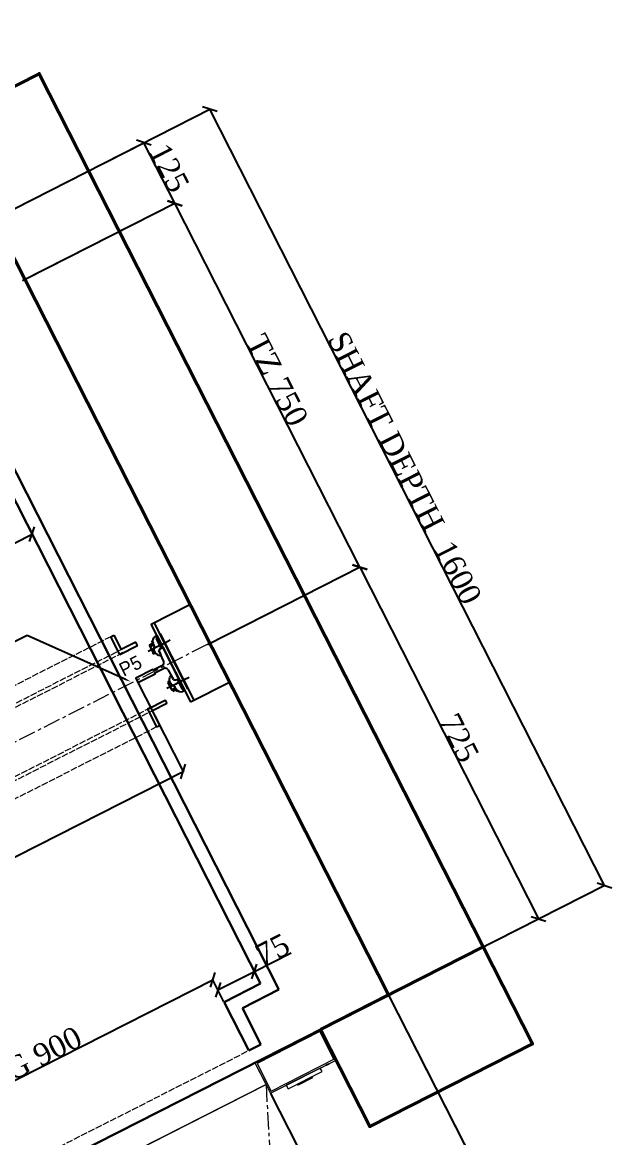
# Model space of a CAD drawing. Header units: millimetres. Extents: x 9010 to 18690, y -22518 to -16270.
# Drawn here: x 10756 to 11839, y -21417 to -19366 of the extents above; entities that cross this region are included whole.
import ezdxf
from ezdxf import colors
from ezdxf.entities.mleader import LeaderData, LeaderLine
from ezdxf.math import Vec2, Vec3

# ---------------------------------------------------------------- set-up
doc = ezdxf.new("R2010")
doc.units = ezdxf.units.MM
doc.linetypes.add('ACAD_ISO02W100', pattern=[15, 12, -3])
doc.linetypes.add('CENTER', pattern=[50.8, 31.75, -6.35, 6.35, -6.35])
for name, color, linetype, lineweight in [('CL', 2, 'CENTER', 0), ('DL', 8, 'ACAD_ISO02W100', 0), ('step&guides', 3, 'Continuous', 30), ('Wall', 1, 'Continuous', 50)]:
    doc.layers.add(name, color=color, linetype=linetype, lineweight=lineweight)
doc.layers.add('PDF_0', color=7, linetype='Continuous')
doc.layers.add('PDF_gide rail', color=7, linetype='Continuous')
doc.styles.add('nassar2', font='cent.shx', dxfattribs={"height": 60})
doc.styles.add('top', font='cent.shx', dxfattribs={"height": 40})
doc.dimstyles.new('top', dxfattribs={"dimtxt": 35, "dimasz": 20, "dimexe": 1.25, "dimexo": 0.625, "dimtad": 1, "dimtxsty": 'top', "dimblk": 'OBLIQUE', "dimcen": 2.5, "dimadec": 0, "dimazin": 0, "dimtfac": 1, "dimtmove": 0, "dimatfit": 3, "dimldrblk": 'OBLIQUE', "dimfxl": 1, "dimarcsym": 0})

# ---------------------------------------------------------------- blocks, each defined once
blk = doc.blocks.new('_Oblique')
at = {"color": 0, "linetype": 'ByBlock', "lineweight": -2}
blk.add_line((-0.5, -0.5), (0.5, 0.5), dxfattribs=at)
blk = doc.blocks.new('*D7')
at = {"color": 0, "lineweight": -2, "transparency": 16777216}
for p, q in [((10346.1, -19475.2), (10528.8, -19382.4)), ((10760.5, -19838.5), (10528.3, -19381.3)), ((10564.3, -19904.9), (10345.5, -19474.1))]:
    blk.add_line(p, q, dxfattribs=at)
at = {"layer": 'Defpoints', "color": 0, "transparency": 16777216}
for p in [(10528.8, -19382.4), (10760.8, -19839.1), (10564.6, -19905.4)]:
    blk.add_point(p, dxfattribs=at)
at = {"color": 0, "lineweight": -2, "transparency": 16777216, "xscale": 20, "yscale": 20, "zscale": 20}
for p, rotation in [((10528.8, -19382.4), 26.92901637119427), ((10346.1, -19475.2), 206.9290163711943)]:
    blk.add_blockref('_Oblique', p, dxfattribs=dict(at, rotation=rotation))
at = {"color": 0, "transparency": 16777216, "insert": (10428.1, -19410.4), "char_height": 40, "attachment_point": 5, "rotation": 26.929, "style": 'top'}
blk.add_mtext('205', dxfattribs=at)
blk = doc.blocks.new('*D25')
at = {"color": 0, "lineweight": -2, "transparency": 16777216}
for p, q in [((11212.5, -21335.5), (11289.6, -21487.2)), ((10887.8, -21689.9), (11289, -21486.1)), ((10807.6, -21532.1), (10888.4, -21691))]:
    blk.add_line(p, q, dxfattribs=at)
at = {"layer": 'Defpoints', "color": 0, "transparency": 16777216}
for p in [(11212.2, -21334.9), (11289, -21486.1), (10807.3, -21531.5)]:
    blk.add_point(p, dxfattribs=at)
at = {"color": 0, "lineweight": -2, "transparency": 16777216, "xscale": 20, "yscale": 20, "zscale": 20}
for p, rotation in [((11289, -21486.1), 26.92901637119429), ((10887.8, -21689.9), 206.9290163711943)]:
    blk.add_blockref('_Oblique', p, dxfattribs=dict(at, rotation=rotation))
at = {"color": 0, "transparency": 16777216, "insert": (11079.1, -21569.6), "char_height": 40, "attachment_point": 5, "rotation": 26.929, "style": 'top'}
blk.add_mtext('450', dxfattribs=at)
blk = doc.blocks.new('*D10')
at = {"color": 0, "lineweight": -2, "transparency": 16777216}
for p, q in [((10303.9, -21534.1), (11106.3, -21126.5)), ((11126.8, -21166.7), (11105.8, -21125.4)), ((10324.3, -21574.3), (10303.4, -21533))]:
    blk.add_line(p, q, dxfattribs=at)
at = {"layer": 'Defpoints', "color": 0, "transparency": 16777216}
for p in [(11106.3, -21126.5), (11127, -21167.3), (10324.6, -21574.9)]:
    blk.add_point(p, dxfattribs=at)
at = {"color": 0, "lineweight": -2, "transparency": 16777216, "xscale": 20, "yscale": 20, "zscale": 20}
for p, rotation in [((11106.3, -21126.5), 26.92901637119429), ((10303.9, -21534.1), 206.9290163711943)]:
    blk.add_blockref('_Oblique', p, dxfattribs=dict(at, rotation=rotation))
at = {"color": 0, "transparency": 16777216, "insert": (10695.8, -21311.9), "char_height": 40, "attachment_point": 5, "rotation": 26.929, "style": 'top'}
blk.add_mtext('OPENING 900', dxfattribs=at)
blk = doc.blocks.new('*D26')
at = {"color": 0, "lineweight": -2, "transparency": 16777216}
for p, q in [((11182.6, -21111), (11250, -21076.7)), ((11115.7, -21144.9), (11182.6, -21111)), ((11193.6, -21132.7), (11182, -21109.8)), ((11126.8, -21166.7), (11115.1, -21143.8))]:
    blk.add_line(p, q, dxfattribs=at)
at = {"layer": 'Defpoints', "color": 0, "transparency": 16777216}
for p in [(11182.6, -21111), (11193.9, -21133.3), (11127, -21167.3)]:
    blk.add_point(p, dxfattribs=at)
at = {"color": 0, "lineweight": -2, "transparency": 16777216, "xscale": 20, "yscale": 20, "zscale": 20}
for p, rotation in [((11182.6, -21111), 26.92901637119429), ((11115.7, -21144.9), 206.9290163711943)]:
    blk.add_blockref('_Oblique', p, dxfattribs=dict(at, rotation=rotation))
at = {"color": 0, "transparency": 16777216, "insert": (11215.9, -21070.9), "char_height": 40, "attachment_point": 5, "rotation": 26.929, "style": 'top'}
blk.add_mtext('75', dxfattribs=at)
blk = doc.blocks.new('*D11')
at = {"color": 0, "lineweight": -2, "transparency": 16777216}
for p, q in [((11429.1, -21154.7), (11584.2, -21460)), ((11250.9, -21411.1), (11339, -21584.6)), ((11338.4, -21583.5), (11583.6, -21458.9))]:
    blk.add_line(p, q, dxfattribs=at)
at = {"layer": 'Defpoints', "color": 0, "transparency": 16777216}
for p in [(11428.8, -21154.2), (11250.6, -21410.5), (11583.6, -21458.9)]:
    blk.add_point(p, dxfattribs=at)
at = {"color": 0, "lineweight": -2, "transparency": 16777216, "xscale": 20, "yscale": 20, "zscale": 20}
for p, rotation in [((11583.6, -21458.9), 26.92901637119429), ((11338.4, -21583.5), 206.9290163711943)]:
    blk.add_blockref('_Oblique', p, dxfattribs=dict(at, rotation=rotation))
at = {"color": 0, "transparency": 16777216, "insert": (11451.7, -21502.8), "char_height": 40, "attachment_point": 5, "rotation": 26.929, "style": 'top'}
blk.add_mtext('275', dxfattribs=at)
blk = doc.blocks.new('*D14')
at = {"color": 0, "lineweight": -2, "transparency": 16777216}
for p, q in [((11429.1, -21154.7), (11627.7, -21545.7)), ((10980.7, -21872.9), (11627.1, -21544.6)), ((10854.8, -21624.9), (10981.3, -21874))]:
    blk.add_line(p, q, dxfattribs=at)
at = {"layer": 'Defpoints', "color": 0, "transparency": 16777216}
for p in [(11428.8, -21154.2), (11627.1, -21544.6), (10854.5, -21624.3)]:
    blk.add_point(p, dxfattribs=at)
at = {"color": 0, "lineweight": -2, "transparency": 16777216, "xscale": 20, "yscale": 20, "zscale": 20}
for p, rotation in [((11627.1, -21544.6), 26.92901637119429), ((10980.7, -21872.9), 206.9290163711943)]:
    blk.add_blockref('_Oblique', p, dxfattribs=dict(at, rotation=rotation))
at = {"color": 0, "transparency": 16777216, "insert": (11294.6, -21690.3), "char_height": 40, "attachment_point": 5, "rotation": 26.929, "style": 'top'}
blk.add_mtext('725', dxfattribs=at)
blk = doc.blocks.new('*D27')
at = {"color": 0, "lineweight": -2, "transparency": 16777216}
for p, q in [((11429.1, -21154.7), (11677.1, -21642.9)), ((11676.5, -21641.8), (10383.7, -22298.4)), ((10136.3, -21811.4), (10384.3, -22299.6))]:
    blk.add_line(p, q, dxfattribs=at)
at = {"layer": 'Defpoints', "color": 0, "transparency": 16777216}
for p in [(11428.8, -21154.2), (10136.1, -21810.9), (10383.7, -22298.4)]:
    blk.add_point(p, dxfattribs=at)
at = {"color": 0, "lineweight": -2, "transparency": 16777216, "xscale": 20, "yscale": 20, "zscale": 20}
for p, rotation in [((11676.5, -21641.8), 26.92901637119424), ((10383.7, -22298.4), 206.9290163711943)]:
    blk.add_blockref('_Oblique', p, dxfattribs=dict(at, rotation=rotation))
at = {"color": 0, "transparency": 16777216, "insert": (11020.8, -21951.7), "char_height": 40, "attachment_point": 5, "rotation": 26.929, "style": 'top'}
blk.add_mtext('SHAFT WIDTH 1450', dxfattribs=at)
blk = doc.blocks.new('*D15')
at = {"color": 0, "lineweight": -2, "transparency": 16777216}
for p, q in [((10910.9, -19622.7), (10980.9, -19587.1)), ((11036.4, -19699.1), (10979.8, -19587.7)), ((10756.9, -19841.1), (11037.6, -19698.5))]:
    blk.add_line(p, q, dxfattribs=at)
at = {"layer": 'Defpoints', "color": 0, "transparency": 16777216}
for p in [(10979.8, -19587.7), (10910.3, -19623), (10756.4, -19841.4)]:
    blk.add_point(p, dxfattribs=at)
at = {"color": 0, "lineweight": -2, "transparency": 16777216, "xscale": 20, "yscale": 20, "zscale": 20}
for p, rotation in [((10979.8, -19587.7), 116.9290163711014), ((11036.4, -19699.1), 296.9290163711014)]:
    blk.add_blockref('_Oblique', p, dxfattribs=dict(at, rotation=rotation))
at = {"color": 0, "transparency": 16777216, "insert": (11026.5, -19634), "char_height": 40, "attachment_point": 5, "rotation": 296.929, "style": 'top'}
blk.add_mtext('125', dxfattribs=at)
blk = doc.blocks.new('*D16')
at = {"color": 0, "lineweight": -2, "transparency": 16777216}
for p, q in [((11096.6, -20509.8), (11377.2, -20367.2)), ((11376.1, -20367.8), (11704.4, -21014.2)), ((11429.4, -21153.9), (11705.6, -21013.6))]:
    blk.add_line(p, q, dxfattribs=at)
at = {"layer": 'Defpoints', "color": 0, "transparency": 16777216}
for p in [(11096, -20510), (11704.4, -21014.2), (11428.8, -21154.2)]:
    blk.add_point(p, dxfattribs=at)
at = {"color": 0, "lineweight": -2, "transparency": 16777216, "xscale": 20, "yscale": 20, "zscale": 20}
for p, rotation in [((11376.1, -20367.8), 116.9290163711014), ((11704.4, -21014.2), 296.9290163711014)]:
    blk.add_blockref('_Oblique', p, dxfattribs=dict(at, rotation=rotation))
at = {"color": 0, "transparency": 16777216, "insert": (11558.7, -20681.6), "char_height": 40, "attachment_point": 5, "rotation": 296.929, "style": 'top'}
blk.add_mtext('725', dxfattribs=at)
blk = doc.blocks.new('*D17')
at = {"color": 0, "lineweight": -2, "transparency": 16777216}
for p, q in [((10761.4, -19838.8), (11037.6, -19698.5)), ((11376.1, -20367.8), (11036.4, -19699.1)), ((11096.6, -20509.8), (11377.2, -20367.2))]:
    blk.add_line(p, q, dxfattribs=at)
at = {"layer": 'Defpoints', "color": 0, "transparency": 16777216}
for p in [(11036.4, -19699.1), (10760.8, -19839.1), (11096, -20510)]:
    blk.add_point(p, dxfattribs=at)
at = {"color": 0, "lineweight": -2, "transparency": 16777216, "xscale": 20, "yscale": 20, "zscale": 20}
for p, rotation in [((11036.4, -19699.1), 116.9290163711014), ((11376.1, -20367.8), 296.9290163711014)]:
    blk.add_blockref('_Oblique', p, dxfattribs=dict(at, rotation=rotation))
at = {"color": 0, "transparency": 16777216, "insert": (11224.7, -20024.1), "char_height": 40, "attachment_point": 5, "rotation": 296.929, "style": 'top'}
blk.add_mtext('TZ 750', dxfattribs=at)
blk = doc.blocks.new('*D29')
at = {"color": 0, "lineweight": -2, "transparency": 16777216}
for p, q in [((10965, -20572.3), (11052.5, -20744.6)), ((10026.6, -21264.3), (11052, -20743.4)), ((9943.8, -21101.1), (10027.2, -21265.4))]:
    blk.add_line(p, q, dxfattribs=at)
at = {"layer": 'Defpoints', "color": 0, "transparency": 16777216}
for p in [(10964.7, -20571.7), (11052, -20743.4), (9943.5, -21100.5)]:
    blk.add_point(p, dxfattribs=at)
at = {"color": 0, "lineweight": -2, "transparency": 16777216, "xscale": 20, "yscale": 20, "zscale": 20}
for p, rotation in [((11052, -20743.4), 26.92901637119429), ((10026.6, -21264.3), 206.9290163711943)]:
    blk.add_blockref('_Oblique', p, dxfattribs=dict(at, rotation=rotation))
at = {"color": 0, "transparency": 16777216, "insert": (10530, -20985.5), "char_height": 40, "attachment_point": 5, "rotation": 26.929, "style": 'top'}
blk.add_mtext('DBG 1150', dxfattribs=at)
blk = doc.blocks.new('*D30')
at = {"color": 0, "lineweight": -2, "transparency": 16777216}
for p, q in [((10650.7, -20064), (10774.8, -20308.2)), ((9838.1, -20782.6), (10774.2, -20307.1)), ((9714.6, -20539.5), (9838.7, -20783.8))]:
    blk.add_line(p, q, dxfattribs=at)
at = {"layer": 'Defpoints', "color": 0, "transparency": 16777216}
for p in [(10650.4, -20063.4), (10774.2, -20307.1), (9714.3, -20539)]:
    blk.add_point(p, dxfattribs=at)
at = {"color": 0, "lineweight": -2, "transparency": 16777216, "xscale": 20, "yscale": 20, "zscale": 20}
for p, rotation in [((10774.2, -20307.1), 26.92901637119429), ((9838.1, -20782.6), 206.9290163711943)]:
    blk.add_blockref('_Oblique', p, dxfattribs=dict(at, rotation=rotation))
at = {"color": 0, "transparency": 16777216, "insert": (10296.8, -20526.5), "char_height": 40, "attachment_point": 5, "rotation": 26.929, "style": 'top'}
blk.add_mtext('CAR WIDTH 1050', dxfattribs=at)
blk = doc.blocks.new('*D21')
at = {"color": 0, "lineweight": -2, "transparency": 16777216}
for p, q in [((10700.3, -19729.6), (11102, -19525.6)), ((11825.5, -20952.7), (11100.8, -19526.2)), ((11424.9, -21156.2), (11826.6, -20952.1))]:
    blk.add_line(p, q, dxfattribs=at)
at = {"layer": 'Defpoints', "color": 0, "transparency": 16777216}
for p in [(11100.8, -19526.2), (10699.8, -19729.9), (11424.4, -21156.4)]:
    blk.add_point(p, dxfattribs=at)
at = {"color": 0, "lineweight": -2, "transparency": 16777216, "xscale": 20, "yscale": 20, "zscale": 20}
for p, rotation in [((11100.8, -19526.2), 116.9290163711014), ((11825.5, -20952.7), 296.9290163711014)]:
    blk.add_blockref('_Oblique', p, dxfattribs=dict(at, rotation=rotation))
at = {"color": 0, "transparency": 16777216, "insert": (11458.9, -20185.5), "char_height": 40, "attachment_point": 5, "rotation": 296.929, "style": 'top'}
blk.add_mtext('SHAFT DEPTH  1600', dxfattribs=at)

msp = doc.modelspace()

# ---------------------------------------------------------------- linework, layer by layer
for p, q in [((10992.934, -20472.689), (11064.259, -20436.458)), ((11014.446, -20515.038), (11043.884, -20572.99)), ((10964.717, -20571.704), (10968.793, -20579.728)), ((11065.396, -20615.34), (11136.721, -20579.109)), ((10140.517, -21808.591), (11424.375, -21156.435)), ((11424.375, -21156.435), (10140.517, -21808.591)), ((11304.013, -21217.575), (11394.591, -21395.888)), ((11286.182, -21226.632), (11290.64, -21224.368)), ((11314.732, -21282.837), (11319.19, -21280.573))]:
    msp.add_line(p, q)
at = {"ltscale": 5, "transparency": 33554666}
for p, q in [((10918.792, -20495.686), (10924.657, -20492.718)), ((10935.282, -20528.272), (10918.792, -20495.686)), ((10924.657, -20492.718), (10938.179, -20519.438)), ((10935.282, -20528.272), (10967.868, -20511.782)), ((10964.9, -20505.917), (10938.179, -20519.438)), ((10967.868, -20511.782), (10964.9, -20505.917)), ((10941.147, -20525.304), (10935.282, -20528.272)), ((10986.507, -20629.115), (11019.042, -20612.526)), ((11022.028, -20618.382), (10995.349, -20631.985)), ((11019.042, -20612.526), (11022.028, -20618.382)), ((10992.363, -20626.129), (10986.507, -20629.115)), ((10986.507, -20629.115), (11003.096, -20661.651)), ((11008.953, -20658.664), (10995.349, -20631.985)), ((11003.096, -20661.651), (11008.953, -20658.664))]:
    msp.add_line(p, q, dxfattribs=at)
at = {"color": 7, "linetype": 'Continuous', "lineweight": 20, "transparency": 33554666}
msp.add_line((10892.046, -21477.313), (11204.031, -21318.835), dxfattribs=at)
for points in [[(11304.013, -21217.575), (11183.652, -21278.714), (11212.202, -21334.919), (11332.564, -21273.78)], [(11302.707, -21221.626), (11187.685, -21280.03), (11213.499, -21330.85), (11328.521, -21272.445)], [(11244.487, -21326.714), (11306.896, -21295.012), (11303.588, -21288.499), (11241.178, -21320.201)], [(11262.702, -21319.705), (11289.999, -21305.839), (11289.093, -21304.056), (11261.797, -21317.922)]]:
    msp.add_lwpolyline(points, close=True, dxfattribs=at)
msp.add_lwpolyline([(10713.606, -21567.954), (10401.62, -21726.432), (10381.24, -21686.312), (11183.652, -21278.714), (11204.031, -21318.835), (10892.046, -21477.313)], dxfattribs=at)
at = {"layer": 'CL'}
for p, q in [((11096.032, -20510.048), (9812.174, -21162.204)), ((11204.031, -21318.835), (11213.917, -21499.02))]:
    msp.add_line(p, q, dxfattribs=at)
at = {"layer": 'DL'}
for p, q in [((10918.792, -20495.686), (9899.369, -21013.813)), ((10956.17, -20510.334), (9886.322, -21054.151)), ((10967.842, -20511.732), (9889.165, -21059.726)), ((11019.067, -20612.575), (9940.489, -21160.767)), ((11013.313, -20622.826), (9970.11, -21152.977)), ((11003.096, -20661.651), (9987.704, -21177.722))]:
    msp.add_line(p, q, dxfattribs=at)
at = {"layer": 'DL', "transparency": 33554666}
msp.add_line((10369.918, -21664.023), (11172.329, -21256.425), dxfattribs=at)
at = {"layer": 'PDF_0', "lineweight": 25}
for points in [[(11054.793, -20594.466), (10992.934, -20472.689)], [(11060.581, -20591.526), (10998.722, -20469.749)], [(11003.537, -20493.562), (11000.143, -20495.286)], [(11001.069, -20494.816), (11001.069, -20494.816)], [(11010.953, -20515.803), (11002.646, -20499.449)], [(11003.537, -20493.562), (11054.793, -20594.466)], [(11003.537, -20493.562), (11065.396, -20615.34)], [(11003.557, -20496.658), (11004.791, -20496.031)], [(11009.325, -20490.622), (11060.581, -20591.526)], [(11060.581, -20591.526), (11009.325, -20490.622)], [(11009.325, -20490.622), (11060.581, -20591.526)], [(11009.325, -20490.622), (11071.184, -20612.4)], [(10987.468, -20522.297), (10993.639, -20519.163)], [(10989.716, -20510.675), (10995.579, -20507.697)], [(10989.96, -20512.651), (10996.856, -20526.227)], [(10993.948, -20519.006), (10994.874, -20518.536)], [(10995.182, -20518.379), (11001.353, -20515.244)], [(10996.352, -20507.692), (10998.233, -20511.395)], [(11001.662, -20515.088), (11002.587, -20514.617)], [(11002.896, -20514.461), (11009.067, -20511.326)], [(11008.185, -20518.761), (11009.42, -20518.134), (11010.994, -20517.156)], [(11009.684, -20511.013), (11010.301, -20510.699)], [(11010.918, -20510.386), (11016.839, -20507.378)], [(11017.398, -20507.094), (11018.323, -20506.624)], [(11019.123, -20506.218), (11028.051, -20501.683)], [(10999.081, -20522.998), (10996.612, -20524.251)], [(11007.83, -20522.129), (11010.755, -20528.704)], [(11010.879, -20528.649), (11010.879, -20528.649)], [(11031.37, -20594.172), (11024.474, -20580.596)], [(11028.394, -20580.704), (11025.926, -20581.958)], [(11034.255, -20574.151), (11030.671, -20567.911)], [(11030.789, -20567.843), (11030.789, -20567.843)], [(11036.304, -20583.285), (11037.229, -20582.815)], [(11037.538, -20582.658), (11043.709, -20579.524)], [(11041.206, -20575.361), (11049.513, -20591.714)], [(11044.326, -20579.21), (11044.943, -20578.897)], [(11045.56, -20578.583), (11051.481, -20575.576)], [(11052.04, -20575.292), (11052.965, -20574.822)], [(11053.765, -20574.416), (11062.693, -20569.881)], [(11022.11, -20590.495), (11028.281, -20587.36)], [(11028.59, -20587.204), (11029.516, -20586.733)], [(11029.824, -20586.577), (11035.995, -20583.442)], [(11032.822, -20595.534), (11038.684, -20592.557)], [(11039.145, -20591.935), (11037.264, -20588.232)], [(11054.793, -20594.466), (11051.399, -20596.19)], [(11052.305, -20592.625), (11053.539, -20591.998)], [(11052.324, -20595.72), (11052.324, -20595.72)]]:
    msp.add_lwpolyline(points, dxfattribs=at)
for points in [[(10989.842, -20510.928, 0.42555746), (10991.283, -20513.761), (10997.146, -20510.783)], [(10995.245, -20503.985), (10994.011, -20504.612), (10998.4, -20513.251, 0.19879356), (10998.311, -20511.549)], [(10998.391, -20513.252, 0.4769017), (11009.4, -20530.283, 0.14500939), (11010.27, -20530.123)], [(11000.957, -20525.926), (10998.18, -20527.337, -0.42555746), (10996.738, -20524.504)], [(11027.135, -20577.462), (11024.358, -20578.873, 0.42555746), (11025.796, -20581.708)], [(11035.857, -20587.009, -0.4769017), (11028.596, -20568.074, -0.14500939), (11029.239, -20567.466)], [(11032.692, -20595.284, -0.42555746), (11031.254, -20592.449), (11037.117, -20589.471)], [(11041.486, -20595.015), (11040.252, -20595.642), (11035.863, -20587.003, -0.19879356), (11037.185, -20588.078)]]:
    msp.add_lwpolyline(points, format="xyb", dxfattribs=at)
for centre, radius, start, end in [((11005.3, -20503.639), 9.817, 121.693317, 205.376721), ((11004.621, -20498.549), 2.171, 119.363647, 204.494386), ((11014.544, -20508.738), 23.705, 192.679402, 221.178631), ((11009.758, -20520.708), 2.503, 128.919369, 187.631638), ((11009.963, -20516.51), 1.217, 327.964554, 35.557956), ((11009.727, -20529.145), 1.119, 299.028399, 23.185806), ((11049.03, -20576.627), 23.705, 192.679402, 221.178631), ((11029.708, -20568.482), 1.119, 30.672227, 114.829634), ((11040.051, -20575.743), 1.217, 18.300076, 85.893479), ((11047.695, -20587.099), 9.817, 208.481312, 292.164715), ((11051.405, -20590.65), 2.171, 209.363647, 294.494386)]:
    msp.add_arc(centre, radius, start, end, dxfattribs=at)
at = {"layer": 'PDF_gide rail', "lineweight": 25}
for points in [[(11016.291, -20541.146), (11007.277, -20521.041)], [(11009.406, -20518.13), (11014.446, -20515.038), (11043.884, -20572.99), (11043.884, -20572.99)], [(11038.415, -20575.237), (11043.884, -20572.99), (11014.446, -20515.038), (11014.446, -20515.038)], [(11013.919, -20548.394), (10996.843, -20557.068), (10996.164, -20555.73), (10964.717, -20571.704), (10968.793, -20579.728), (11000.24, -20563.755), (10999.561, -20562.417), (11016.636, -20553.743)], [(11023.888, -20556.103), (11034.255, -20574.151)]]:
    msp.add_lwpolyline(points, dxfattribs=at)
for centre, radius, start, end in [((11011.822, -20521.392), 4.059, 126.519696, 190.467478), ((11008.779, -20542.7), 7.671, 312.071528, 11.685916), ((11018.203, -20561.253), 7.671, 42.172117, 101.786505), ((11037.205, -20571.362), 4.059, 223.390554, 287.338337), ((11037.205, -20571.362), 4.059, 223.390554, 287.338337)]:
    msp.add_arc(centre, radius, start, end, dxfattribs=at)
at = {"layer": 'step&guides'}
for p, q in [((10661.412, -20029.808), (11227.52, -21144.269)), ((10650.445, -20063.42), (11193.908, -21133.302)), ((11127.041, -21167.268), (11193.908, -21133.302)), ((11160.652, -21178.235), (11227.52, -21144.269)), ((11127.041, -21167.268), (11172.329, -21256.425)), ((11160.652, -21178.235), (11194.619, -21245.103)), ((11194.619, -21245.103), (11172.329, -21256.425))]:
    msp.add_line(p, q, dxfattribs=at)
at = {"layer": 'Wall'}
for points in [[(11394.591, -21395.888), (11693.266, -21244.171), (10787.493, -19461.035), (9147.008, -20294.345), (10052.78, -22077.482), (10351.456, -21925.765)], [(10260.878, -21747.451), (10136.059, -21810.856), (9411.441, -20384.346), (10704.215, -19727.661), (11428.833, -21154.17), (11304.013, -21217.575)]]:
    msp.add_lwpolyline(points, dxfattribs=at)
msp.add_lwpolyline([(11304.013, -21217.575), (11602.689, -21065.858), (11693.266, -21244.171), (11394.591, -21395.888)], close=True, dxfattribs=at)

# ---------------------------------------------------------------- texts
at = {"linetype": 'ACAD_ISO02W100', "ltscale": 4, "transparency": 33554666, "insert": (10967.555, -20528.659), "char_height": 25, "attachment_point": 3, "rotation": 26.929016}
msp.add_mtext_dynamic_manual_height_columns('P5', width=377.71746, gutter_width=125, heights=[0], dxfattribs=at)

# ---------------------------------------------------------------- dimensions: what is measured, and where the dimension line sits
for base, p1, p2, angle, picture, middle in [((10528.827, -19382.387), (10564.573, -19905.409), (10760.826, -19839.107), 206.929016, '*D7', (10437.441, -19428.807)), ((10979.832, -19587.657), (10756.368, -19841.372), (10910.327, -19622.963), 116.929016, '*D15', (11008.137, -19643.38)), ((11704.45, -21014.167), (11096.032, -20510.048), (11428.833, -21154.17), 116.929016, '*D16', (11540.278, -20690.973)), ((11182.557, -21110.955), (11127.041, -21167.268), (11193.908, -21133.302), 26.929016, '*D26', (11225.196, -21089.296)), ((11627.135, -21544.555), (10854.49, -21624.341), (11428.833, -21154.17), 26.929016, '*D14', (11303.941, -21708.726)), ((11583.631, -21458.912), (11250.595, -21410.502), (11428.833, -21154.17), 26.929016, '*D11', (11461.041, -21521.184)), ((11288.999, -21486.105), (10807.339, -21531.518), (11212.202, -21334.919), 26.929016, '*D25', (11088.396, -21588.005))]:
    dim = msp.add_linear_dim(base=base, p1=p1, p2=p2, angle=angle, dimstyle='top')
    dim.commit()
    dim.dimension.update_dxf_attribs({"geometry": picture, "text_midpoint": middle, "dimtype": 160})
for base, p1, p2, angle, text, picture, middle in [((11100.837, -19526.19), (11424.375, -21156.435), (10699.757, -19729.926), 116.929016, 'SHAFT DEPTH  <>', '*D21', (11440.502, -20194.867)), ((11036.442, -19699.103), (11096.032, -20510.048), (10760.826, -19839.107), 116.929016, 'TZ <>', '*D17', (11206.275, -20033.441)), ((10774.231, -20307.11), (9714.298, -20538.95), (10650.445, -20063.42), 26.929016, 'CAR WIDTH <>', '*D30', (10306.158, -20544.875)), ((11051.953, -20743.44), (9943.49, -21100.548), (10964.717, -20571.704), 26.929016, 'DBG <>', '*D29', (10539.301, -21003.85)), ((11106.349, -21126.533), (10324.629, -21574.866), (11127.041, -21167.268), 26.929016, 'OPENING <>', '*D10', (10705.143, -21330.332)), ((10383.735, -22298.44), (11428.833, -21154.17), (10136.059, -21810.856), 26.929016, 'SHAFT WIDTH <>', '*D27', (11030.122, -21970.097))]:
    dim = msp.add_linear_dim(base=base, p1=p1, p2=p2, angle=angle, text=text, dimstyle='top')
    dim.commit()
    dim.dimension.update_dxf_attribs({"geometry": picture, "text_midpoint": middle, "dimtype": 160})

# ---------------------------------------------------------------- leaders
ml = msp.add_multileader_mtext('Standard')
ml.set_content('', color=256, style='nassar2')
ml.set_leader_properties()
ml.build(insert=Vec2(0, 0))
ml.multileader.update_dxf_attribs({"text_left_attachment_type": 6, "text_right_attachment_type": 6, "arrow_head_size": 12})
ctx = ml.context
ctx.base_point, ctx.char_height, ctx.arrow_head_size, ctx.landing_gap_size, ctx.plane_origin, ctx.plane_x_axis, ctx.plane_y_axis = Vec3(10578.65, -20588.017), 60, 12, 0.09, Vec3(10905.883, -20390.624), Vec3(0.89156829, 0.45288629), Vec3(-0.45288629, 0.89156829)
ctx.left_attachment, ctx.right_attachment, ctx.text_align_type = 6, 6, 2
notes = []
notes.append((ctx, [(0, (1, 1, 0), (10765.033, -20493.341), (-0.89156829, -0.45288629), 208.871, [(0, [(10955.666, -20578.46)], 0, [])])]))
ctx.mtext.insert, ctx.mtext.text_direction, ctx.mtext.rotation, ctx.mtext.alignment, ctx.mtext.flow_direction = Vec3(10551.557, -20534.482), Vec3(0.89156829, 0.45288629), 0.47, 3, 5
for ctx, leaders in notes:
    for number, flags, end, landing, length, lines in leaders:
        leader = LeaderData()
        leader.index, (leader.has_last_leader_line, leader.has_dogleg_vector, leader.attachment_direction) = number, flags
        leader.last_leader_point, leader.dogleg_vector, leader.dogleg_length = Vec3(end), Vec3(landing), length
        for number, points, colour, breaks in lines:
            line = LeaderLine()
            line.index, line.vertices, line.color, line.breaks = number, Vec3.list(points), colors.encode_raw_color(colour), breaks
            leader.lines.append(line)
        ctx.leaders.append(leader)

doc.saveas('drawing.dxf')
